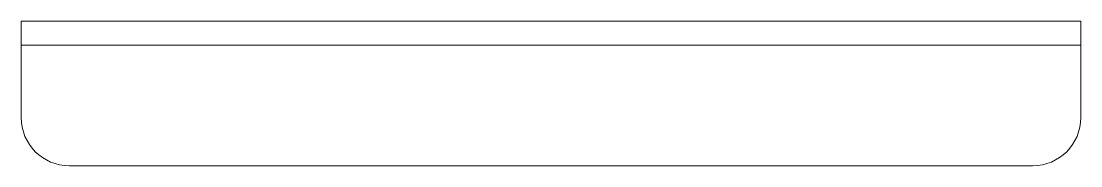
# Model space of a CAD drawing. Header units: metres. Extents: x -110 to 110, y -15 to 15.
import ezdxf

# ---------------------------------------------------------------- set-up
doc = ezdxf.new("R2010")
doc.units = ezdxf.units.M

msp = doc.modelspace()

# ---------------------------------------------------------------- linework, layer by layer
at = {"color": 7, "linetype": 'Continuous', "lineweight": 18}
for p, q in [((-110, 10), (-110, 15)), ((-110, 15), (110, 15)), ((110, 15), (110, 10)), ((-110, -5), (-110, 10)), ((110, 10), (-110, 10)), ((110, -5), (110, 10)), ((-100, -15), (100, -15))]:
    msp.add_line(p, q, dxfattribs=at)
for centre, start, end in [((-100, -5), 180, -90), ((100, -5), -90, 0)]:
    msp.add_arc(centre, 10, start, end, dxfattribs=at)

doc.saveas('drawing.dxf')
